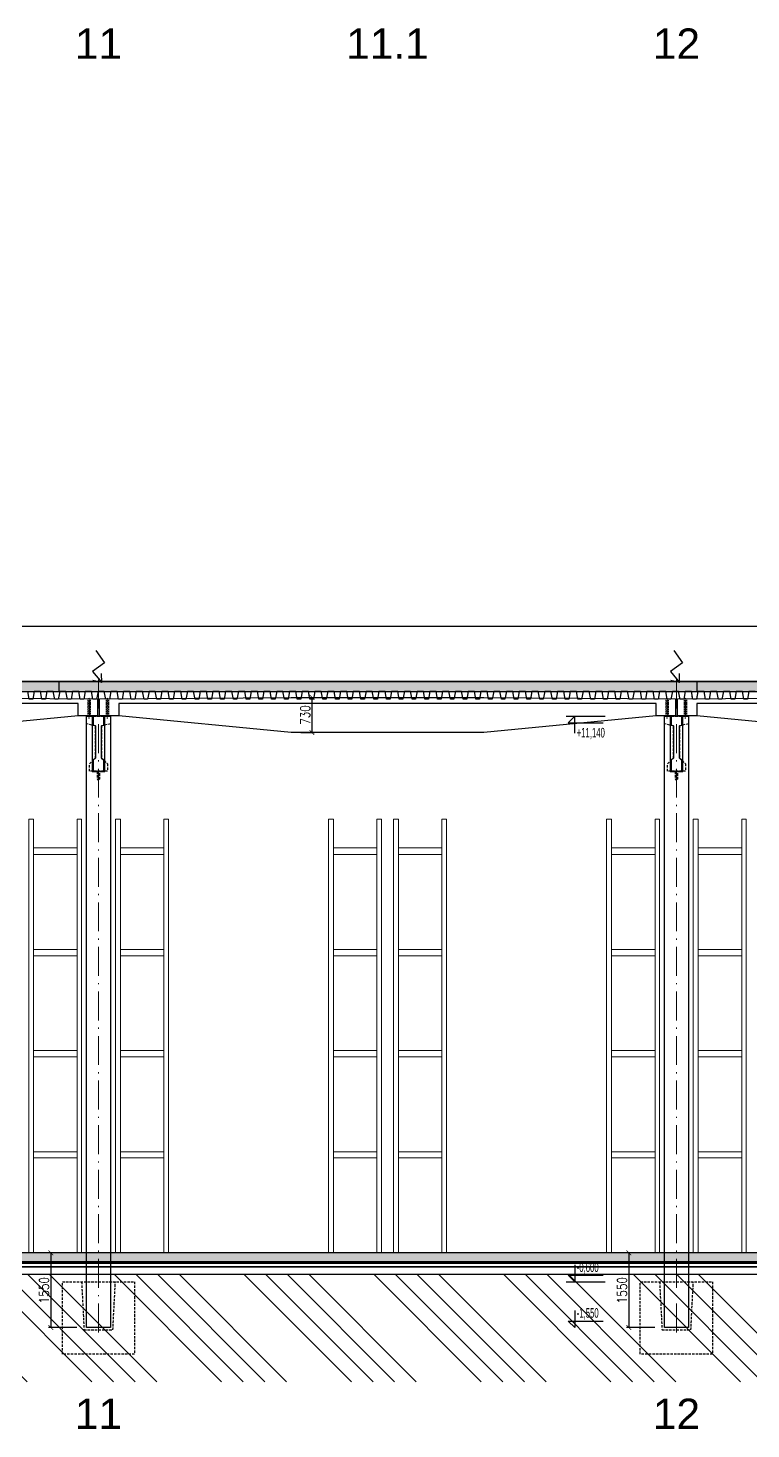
# Model space of a CAD drawing. Header units: millimetres. Extents: x 325046 to 1268204, y 1875583 to 2761998.
# Drawn here: x 824615 to 839626, y 2379868 to 2408947 of the extents above; entities that cross this region are included whole.
import ezdxf
from ezdxf.enums import TextEntityAlignment as Align

# ---------------------------------------------------------------- set-up
doc = ezdxf.new("R2010")
doc.units = ezdxf.units.MM
doc.header["$LTSCALE"] = 100
doc.header["$PDMODE"] = 65
for name, pattern in [('ACAD_ISO10W100', [18.5, 12, -3, 0.5, -3]), ('DASHDOT', [1, 0.5, -0.25, 0, -0.25]), ('DASHED', [0.75, 0.5, -0.25])]:
    doc.linetypes.add(name, pattern=pattern)
for name, color, linetype in [('005', 9, 'Continuous'), ('025', 1, 'Continuous'), ('030', 7, 'Continuous'), ('035', 7, 'Continuous'), ('050', 4, 'Continuous'), ('KOTY', 2, 'Continuous'), ('kóty 100', 5, 'Continuous'), ('Sloupy', 7, 'Continuous'), ('ŠRAF-TERÉN', 34, 'Continuous'), ('ŽB - MONOLIT', 4, 'Continuous')]:
    doc.layers.add(name, color=color, linetype=linetype)
for name, color, linetype, lineweight, true_color in [('IZOLACE - H', 7, 'Continuous', 9, 0x525252), ('PŘÍČKY - SDK', 7, 'Continuous', 30, 0x6a1174), ('TECH - regaly', 7, 'Continuous', 9, 0xa98b7e), ('TRAPÉZ -  KRYTINA', 7, 'Continuous', 25, 0x005875)]:
    doc.layers.add(name, color=color, linetype=linetype, lineweight=lineweight, true_color=true_color)
for name, color, linetype, true_color in [('Izolace tepelná', 7, 'Continuous', 0xfdf0ce), ('Popis OS', 7, 'Continuous', 0xbd0a5d), ('Příprava na dock', 7, 'Continuous', 0x616161), ('ŽB - Šraf-monol', 7, 'Continuous', 0x6bc2a4)]:
    doc.layers.add(name, color=color, linetype=linetype, true_color=true_color)
doc.layers.add('Objekty - osy', color=5, linetype='ACAD_ISO10W100', lineweight=20)
doc.styles.add('ARIL-TENKÝ', font='arial.ttf')
doc.styles.add('ROMANS', font='romans.shx', dxfattribs={"width": 0.8})
doc.dimstyles.new('EXT_10', dxfattribs={"dimscale": 100, "dimtxt": 2, "dimasz": 1, "dimexe": 0.5, "dimexo": 2, "dimgap": 0.4, "dimtad": 1, "dimdec": 0, "dimzin": 0, "dimdsep": 46, "dimtxsty": 'ROMANS', "dimblk": 'ARCHTICK', "dimcen": 2, "dimclrd": 256, "dimclre": 256, "dimclrt": 7, "dimadec": 0, "dimazin": 0, "dimtfac": 0.5, "dimtdec": 0, "dimtix": 1, "dimtmove": 2, "dimatfit": 3, "dimldrblk": 'ARCHTICK', "dimfxl": 1, "dimtvp": 93.75, "dimtolj": 1, "dimtzin": 0, "dimarcsym": 0})

# ---------------------------------------------------------------- blocks, each defined once
blk = doc.blocks.new('L1_PO')
at = {"layer": '005', "linetype": 'DASHDOT', "ltscale": 0.5}
for points in [[(2900232, -5311663), (2900232, -5311223)], [(2911852, -5311663), (2911852, -5311223)]]:
    blk.add_lwpolyline(points, dxfattribs=at)
at = {"layer": '030'}
blk.add_lwpolyline([(2904042, -5311223), (2908042, -5311223), (2912022, -5311253), (2912022, -5311603), (2911622, -5311603), (2908042, -5311953), (2904042, -5311953), (2900462, -5311603), (2900062, -5311603), (2900062, -5311253)], close=True, dxfattribs=at)
blk.add_lwpolyline([(2911622, -5311603), (2911622, -5311353), (2900462, -5311353), (2900462, -5311603)], dxfattribs=at)
blk.add_lwpolyline([(2911622, -5311603), (2911622, -5311353), (2900462, -5311353), (2900462, -5311603)], dxfattribs=at)
at = {"layer": '035', "linetype": 'DASHED', "ltscale": 0.5}
for points in [[(2900207, -5311603), (2900207, -5311252)], [(2900257, -5311603), (2900257, -5311252)], [(2911827, -5311603), (2911827, -5311252)], [(2911877, -5311603), (2911877, -5311252)]]:
    blk.add_lwpolyline(points, dxfattribs=at)
blk = doc.blocks.new('HLAVIVE 5 PO')
at = {"layer": 'Příprava na dock', "linetype": 'DASHED'}
blk.add_lwpolyline([(2345597, -5228059), (2345597, -5226559), (2347097, -5226559), (2347097, -5228059)], close=True, dxfattribs=at)
blk.add_lwpolyline([(2345997, -5226559), (2346047, -5227559), (2346647, -5227559), (2346697, -5226559)], dxfattribs=at)
blk = doc.blocks.new('HROMOSVOD')
at = {"layer": 'Sloupy'}
for p, q in [((-215544, -3763603), (-215365, -3763858)), ((-215365, -3763858), (-215611, -3764037)), ((-215611, -3764037), (-215422, -3764264)), ((-215422, -3764264), (-215605, -3764227)), ((-215422, -3764264), (-215425, -3764077))]:
    blk.add_line(p, q, dxfattribs=at)
blk = doc.blocks.new('_ARCHTICK')
at = {"color": 0, "linetype": 'ByBlock', "const_width": 0.15}
blk.add_lwpolyline([(-0.5, -0.5), (0.5, 0.5)], dxfattribs=at)
blk = doc.blocks.new('*D709')
at = {"layer": 'Defpoints', "color": 0, "transparency": 16777216}
for p in [(825829, 2383523), (825089, 2381973), (825829, 2381973)]:
    blk.add_point(p, dxfattribs=at)
at = {"layer": 'KOTY', "lineweight": -2, "transparency": 16777216}
for p, q in [((825629, 2383523), (825039, 2383523)), ((825089, 2383523), (825089, 2381973)), ((825629, 2381973), (825039, 2381973))]:
    blk.add_line(p, q, dxfattribs=at)
at = {"layer": 'KOTY', "lineweight": -2, "transparency": 16777216, "xscale": 100, "yscale": 100, "zscale": 100}
for p, rotation in [((825089, 2383523), 90), ((825089, 2381973), 270)]:
    blk.add_blockref('_ARCHTICK', p, dxfattribs=dict(at, rotation=rotation))
at = {"layer": 'KOTY', "color": 7, "transparency": 16777216, "insert": (824949, 2382748), "char_height": 200, "attachment_point": 5, "rotation": 90, "style": 'ROMANS'}
blk.add_mtext('\\A1;1550', dxfattribs=at)
blk = doc.blocks.new('*D710')
at = {"layer": 'Defpoints', "color": 0, "transparency": 16777216}
for p in [(830079, 2395053), (830079, 2394323), (830510, 2394323)]:
    blk.add_point(p, dxfattribs=at)
at = {"layer": 'KOTY', "lineweight": -2, "transparency": 16777216}
for p, q in [((830279, 2395053), (830560, 2395053)), ((830510, 2395053), (830510, 2394323)), ((830279, 2394323), (830560, 2394323))]:
    blk.add_line(p, q, dxfattribs=at)
at = {"layer": 'KOTY', "lineweight": -2, "transparency": 16777216, "xscale": 100, "yscale": 100, "zscale": 100}
for p, rotation in [((830510, 2395053), 90), ((830510, 2394323), 270)]:
    blk.add_blockref('_ARCHTICK', p, dxfattribs=dict(at, rotation=rotation))
at = {"layer": 'KOTY', "color": 7, "transparency": 16777216, "insert": (830370, 2394688), "char_height": 200, "attachment_point": 5, "rotation": 90, "style": 'ROMANS'}
blk.add_mtext('\\A1;730', dxfattribs=at)
blk = doc.blocks.new('*D716')
at = {"layer": 'Defpoints', "color": 0, "transparency": 16777216}
for p in [(837829, 2383523), (837089, 2381973), (837829, 2381973)]:
    blk.add_point(p, dxfattribs=at)
at = {"layer": 'KOTY', "lineweight": -2, "transparency": 16777216}
for p, q in [((837629, 2383523), (837039, 2383523)), ((837089, 2383523), (837089, 2381973)), ((837629, 2381973), (837039, 2381973))]:
    blk.add_line(p, q, dxfattribs=at)
at = {"layer": 'KOTY', "lineweight": -2, "transparency": 16777216, "xscale": 100, "yscale": 100, "zscale": 100}
for p, rotation in [((837089, 2383523), 90), ((837089, 2381973), 270)]:
    blk.add_blockref('_ARCHTICK', p, dxfattribs=dict(at, rotation=rotation))
at = {"layer": 'KOTY', "color": 7, "transparency": 16777216, "insert": (836949, 2382748), "char_height": 200, "attachment_point": 5, "rotation": 90, "style": 'ROMANS'}
blk.add_mtext('\\A1;1550', dxfattribs=at)

msp = doc.modelspace()

# ---------------------------------------------------------------- hatches: boundary and pattern name
at = {"layer": 'Izolace tepelná'}
h = msp.add_hatch(color=256, dxfattribs=at)
h.dxf.hatch_style = 1
h.paths.add_polyline_path([(812985.7, 2395373.1), (811907.2, 2395373.1), (811907.2, 2395173.1), (812985.7, 2395173.1)])
h.paths.add_polyline_path([(818985.7, 2395373.1), (812985.7, 2395373.1), (812985.7, 2395173.1), (818985.7, 2395173.1)])
h.paths.add_polyline_path([(824985.7, 2395373.1), (818985.7, 2395373.1), (818985.7, 2395173.1), (819043.5, 2395173.1), (824985.7, 2395173.1)])
h.paths.add_polyline_path([(825260.7, 2395373.1), (824985.7, 2395373.1), (824985.7, 2395173.1), (825260.7, 2395173.1)])
h = msp.add_hatch(color=256, dxfattribs=at)
h.dxf.hatch_style = 1
h.paths.add_polyline_path([(826235.7, 2395373.1), (825157.2, 2395373.1), (825157.2, 2395173.1), (826235.7, 2395173.1)])
h.paths.add_polyline_path([(832235.7, 2395373.1), (826235.7, 2395373.1), (826235.7, 2395173.1), (832235.7, 2395173.1)])
h.paths.add_polyline_path([(838235.7, 2395373.1), (832235.7, 2395373.1), (832235.7, 2395173.1), (832293.5, 2395173.1), (838235.7, 2395173.1)])
h.paths.add_polyline_path([(838510.7, 2395373.1), (838235.7, 2395373.1), (838235.7, 2395173.1), (838510.7, 2395173.1)])
h = msp.add_hatch(color=256, dxfattribs=at)
h.dxf.hatch_style = 1
h.paths.add_polyline_path([(839485.7, 2395373.1), (838407.2, 2395373.1), (838407.2, 2395173.1), (839485.7, 2395173.1)])
h.paths.add_polyline_path([(845485.7, 2395373.1), (839485.7, 2395373.1), (839485.7, 2395173.1), (845485.7, 2395173.1)])
h.paths.add_polyline_path([(851485.7, 2395373.1), (845485.7, 2395373.1), (845485.7, 2395173.1), (845543.5, 2395173.1), (851485.7, 2395173.1)])
h.paths.add_polyline_path([(851760.7, 2395373.1), (851485.7, 2395373.1), (851485.7, 2395173.1), (851760.7, 2395173.1)])
at = {"layer": 'ŠRAF-TERÉN'}
h = msp.add_hatch(dxfattribs=at)
h.set_pattern_fill('ANSI34', color=256, scale=100, angle=90, style=0)
h.set_pattern_definition([(135, (-468487, -136844.4), (-1347.0384, -1347.0384), []), (135, (-468487, -136395.4), (-1347.0384, -1347.0384), []), (135, (-468487, -135946.3), (-1347.0384, -1347.0384), []), (135, (-468487, -135497.3), (-1347.0384, -1347.0384), [])])
h.paths.add_polyline_path([(706303.7, 2383073.1), (711878.7, 2383073.1), (711878.7, 2381723.1), (711328.7, 2381723.1), (711328.7, 2380848.7), (706803.7, 2380848.7), (706803.7, 2381723.1), (706303.7, 2381723.1)])
h.paths.add_polyline_path([(700798.2, 2382764.2), (704598.7, 2382923.1), (705312.2, 2382923.1), (705466.2, 2382724.7), (705803.7, 2382724.7), (705803.7, 2381723.1), (705303.7, 2381723.1), (705303.7, 2380848.7), (700798.2, 2380848.7)])
h.paths.add_polyline_path([(717828.7, 2383073.1), (717828.7, 2381723.1), (717328.7, 2381723.1), (717328.7, 2380848.7), (712828.7, 2380848.7), (712828.7, 2381723.1), (712278.7, 2381723.1), (712278.7, 2381763.1), (712278.7, 2381763.1), (712278.7, 2381883.1), (712278.7, 2383073.1)])
h.paths.add_polyline_path([(718078.7, 2383073.1), (718078.7, 2381723.1), (717828.7, 2381723.1), (717828.7, 2381763.1), (717838.7, 2381763.1), (717838.7, 2381883.1), (717837.8, 2383073.1)])
h.paths.add_polyline_path([(718078.7, 2383073.1), (718328.7, 2383073.1), (718328.7, 2381883.1), (718318.7, 2381883.1), (718318.7, 2381763.1), (718319.1, 2381723.1), (718078.7, 2381723.1)])
h.paths.add_polyline_path([(1017133.1, 2383073.1), (1017036.8, 2380848.7), (718828.7, 2380848.7), (718828.7, 2381723.1), (718328.7, 2381723.1), (718328.7, 2381763.1), (718328.7, 2381763.1), (718328.7, 2381883.1), (718328.7, 2383073.1)])
h.paths.add_polyline_path([(718428.7, 2381723.1), (718828.7, 2381723.1), (718828.7, 2380848.7), (718384.9, 2380848.7)], flags=17)
h.paths.add_polyline_path([(718078.7, 2381723.1), (718328.7, 2381723.1), (718328.7, 2380848.7), (718078.7, 2380848.7)])
h.paths.add_polyline_path([(717828.7, 2381723.1), (718078.7, 2381723.1), (718078.7, 2380848.7), (717828.7, 2380848.7)])
h.paths.add_polyline_path([(717328.7, 2381723.1), (717728.7, 2381723.1), (717772.4, 2380848.7), (717328.7, 2380848.7)], flags=17)
h.paths.add_polyline_path([(712378.7, 2381723.1), (712828.7, 2381723.1), (712828.7, 2380848.7), (712334.9, 2380848.7)], flags=17)
h.paths.add_polyline_path([(712078.7, 2381723.1), (712278.7, 2381723.1), (712278.7, 2380848.7), (712078.7, 2380848.7)])
h.paths.add_polyline_path([(711878.7, 2381723.1), (712078.7, 2381723.1), (712078.7, 2380848.7), (711878.7, 2380848.7)])
h.paths.add_polyline_path([(711328.7, 2381723.1), (711778.7, 2381723.1), (711822.4, 2380848.7), (711328.7, 2380848.7)], flags=17)
h.paths.add_polyline_path([(706403.7, 2381723.1), (706803.7, 2381723.1), (706803.7, 2380848.7), (706359.9, 2380848.7)], flags=17)
h.paths.add_polyline_path([(706078.7, 2381723.1), (706303.7, 2381723.1), (706303.7, 2380848.7), (706078.7, 2380848.7)])
h.paths.add_polyline_path([(705803.7, 2381723.1), (706078.7, 2381723.1), (706078.7, 2380848.7), (705803.7, 2380848.7)])
h.paths.add_polyline_path([(705303.7, 2381723.1), (705703.7, 2381723.1), (705747.4, 2380848.7), (705303.7, 2380848.7)], flags=17)
at = {"layer": 'ŽB - Šraf-monol'}
msp.add_hatch(color=256, dxfattribs=at).paths.add_polyline_path([(1018353.7, 2383523.1), (1018353.7, 2383343.1), (705803.7, 2383343.1), (705803.7, 2383523.1)])

# ---------------------------------------------------------------- linework, layer by layer
at = {"layer": '005', "linetype": 'DASHDOT', "ltscale": 0.5}
for points in [[(826078.7, 2393323.1), (826078.7, 2393573.1)], [(838078.7, 2393323.1), (838078.7, 2393573.1)]]:
    msp.add_lwpolyline(points, dxfattribs=at)
at = {"layer": '025', "linetype": 'DASHED'}
for points, const_width in [([(825888.7, 2394663.1), (825888.7, 2395003.1)], 20), ([(826268.7, 2394663.1), (826268.7, 2395003.1)], 20), ([(837888.7, 2394663.1), (837888.7, 2395003.1)], 20), ([(838268.7, 2394663.1), (838268.7, 2395003.1)], 20), ([(826078.7, 2393373.1), (826078.7, 2393523.1)], 25), ([(838078.7, 2393373.1), (838078.7, 2393523.1)], 25)]:
    msp.add_lwpolyline(points, dxfattribs=dict(at, const_width=const_width))
at = {"layer": '035', "linetype": 'DASHED'}
for points in [[(825828.7, 2394663.7), (826328.7, 2394663.7), (826328.7, 2394503.8), (826143.7, 2394464.8), (826143.7, 2393793.1), (826263.7, 2393673.1), (826263.7, 2393523.1), (825893.7, 2393523.1), (825893.7, 2393673.1), (826013.7, 2393793.1), (826013.7, 2394464.8), (825828.7, 2394503.8), (825828.7, 2394663.7)], [(837828.7, 2394663.7), (838328.7, 2394663.7), (838328.7, 2394503.8), (838143.7, 2394464.8), (838143.7, 2393793.1), (838263.7, 2393673.1), (838263.7, 2393523.1), (837893.7, 2393523.1), (837893.7, 2393673.1), (838013.7, 2393793.1), (838013.7, 2394464.8), (837828.7, 2394503.8), (837828.7, 2394663.7)]]:
    msp.add_lwpolyline(points, dxfattribs=at)
at = {"layer": '035', "ltscale": 0.5}
for points in [[(825828.7, 2394663.1), (825948.7, 2394663.1), (825948.7, 2393513.1), (826208.7, 2393513.1), (826208.7, 2394663.1), (826328.7, 2394663.1), (826328.7, 2381973.1), (825828.7, 2381973.1)], [(837828.7, 2394663.1), (837948.7, 2394663.1), (837948.7, 2393513.1), (838208.7, 2393513.1), (838208.7, 2394663.1), (838328.7, 2394663.1), (838328.7, 2381973.1), (837828.7, 2381973.1)]]:
    msp.add_lwpolyline(points, close=True, dxfattribs=at)
at = {"layer": '035', "linetype": 'DASHED'}
for points in [[(826048.7, 2393513.1), (826048.7, 2393353.1), (826108.7, 2393353.1), (826108.7, 2393513.1)], [(838048.7, 2393513.1), (838048.7, 2393353.1), (838108.7, 2393353.1), (838108.7, 2393513.1)]]:
    msp.add_lwpolyline(points, close=True, dxfattribs=at)
at = {"layer": '050'}
for points in [[(825968.7, 2394663.7), (825968.7, 2394474.3), (826013.7, 2394464.8), (826013.7, 2393793.1), (825968.7, 2393748.1), (825968.7, 2393523.1), (826188.7, 2393523.1), (826188.7, 2393748.1), (826143.7, 2393793.1), (826143.7, 2394464.8), (826188.7, 2394474.3), (826188.7, 2394663.7)], [(837968.7, 2394663.7), (837968.7, 2394474.3), (838013.7, 2394464.8), (838013.7, 2393793.1), (837968.7, 2393748.1), (837968.7, 2393523.1), (838188.7, 2393523.1), (838188.7, 2393748.1), (838143.7, 2393793.1), (838143.7, 2394464.8), (838188.7, 2394474.3), (838188.7, 2394663.7)]]:
    msp.add_lwpolyline(points, close=True, dxfattribs=at)
at = {"layer": 'IZOLACE - H', "linetype": 'ByBlock', "ltscale": 1000}
for p, q in [((811907.2, 2395393.1), (825260.7, 2395393.1)), ((825157.2, 2395393.1), (838510.7, 2395393.1)), ((838407.2, 2395393.1), (851760.7, 2395393.1))]:
    msp.add_line(p, q, dxfattribs=at)
at = {"layer": 'IZOLACE - H', "linetype": 'DASHED', "ltscale": 10, "const_width": 20}
for points in [[(811907.2, 2395383.1), (825260.7, 2395383.1)], [(825157.2, 2395383.1), (838510.7, 2395383.1)], [(838407.2, 2395383.1), (851760.7, 2395383.1)]]:
    msp.add_lwpolyline(points, dxfattribs=at)
at = {"layer": 'IZOLACE - H', "linetype": 'DASHED', "ltscale": 5, "const_width": 20, "flags": 128}
msp.add_lwpolyline([(705803.7, 2383323.1), (1018353.7, 2383323.1)], dxfattribs=at)
at = {"layer": 'IZOLACE - H', "linetype": 'ByBlock', "ltscale": 1000, "flags": 128}
for points in [[(705803.7, 2383333.1), (1018189, 2383333.1)], [(705803.7, 2383313.1), (1018353.7, 2383313.1)]]:
    msp.add_lwpolyline(points, dxfattribs=at)
at = {"layer": 'Izolace tepelná'}
for points in [[(825260.7, 2395173.1), (825260.7, 2395373.1), (811907.2, 2395373.1)], [(838510.7, 2395173.1), (838510.7, 2395373.1), (825157.2, 2395373.1)], [(851760.7, 2395173.1), (851760.7, 2395373.1), (838407.2, 2395373.1)], [(811907.2, 2395173.1), (825260.7, 2395173.1)], [(825157.2, 2395173.1), (838510.7, 2395173.1)], [(838407.2, 2395173.1), (851760.7, 2395173.1)], [(1018353.7, 2383233.1), (705803.7, 2383233.1), (705803.7, 2383313.1)], [(705803.7, 2383313.1), (1018353.7, 2383313.1)]]:
    msp.add_lwpolyline(points, dxfattribs=at)
at = {"layer": 'KOTY'}
for p, q in [((835791.8, 2394663.1), (836601.3, 2394663.1)), ((835791.8, 2382923.1), (836601.3, 2382923.1))]:
    msp.add_line(p, q, dxfattribs=at)
at = {"layer": 'KOTY', "flags": 128}
for points in [[(835966.5, 2394312.2), (835966.5, 2394663.1), (835831.5, 2394528.1), (836556.5, 2394528.1)], [(835966.5, 2383274), (835966.5, 2382923.1), (835831.5, 2383058.1), (836556.5, 2383058.1)], [(835966.5, 2382324), (835966.5, 2381973.1), (835831.5, 2382108.1), (836556.5, 2382108.1)]]:
    msp.add_lwpolyline(points, dxfattribs=at)
at = {"layer": 'kóty 100'}
msp.add_line((1024720.1, 2396523.1), (705683.7, 2396523.1), dxfattribs=at)
at = {"layer": 'Objekty - osy', "ltscale": 0.5}
for points in [[(826078.7, 2395423.5), (826078.7, 2381773.1)], [(838078.7, 2395423.5), (838078.7, 2381773.1)]]:
    msp.add_lwpolyline(points, dxfattribs=at)
at = {"layer": 'PŘÍČKY - SDK'}
msp.add_line((705803.7, 2383230.5), (1018353.7, 2383230.5), dxfattribs=at)
at = {"layer": 'TECH - regaly', "linetype": 'ByBlock', "ltscale": 100}
for points in [[(824628.7, 2392526.3), (824732.3, 2392526.3), (824732.3, 2383523.1), (824628.7, 2383523.1)], [(825633.6, 2392522.6), (825728.7, 2392522.6), (825728.7, 2383523.1), (825633.6, 2383523.1)], [(826428.7, 2392526.3), (826532.3, 2392526.3), (826532.3, 2383523.1), (826428.7, 2383523.1)], [(827433.6, 2392522.6), (827528.7, 2392522.6), (827528.7, 2383523.1), (827433.6, 2383523.1)], [(830853.7, 2392526.3), (830957.3, 2392526.3), (830957.3, 2383523.1), (830853.7, 2383523.1)], [(831858.6, 2392522.6), (831953.7, 2392522.6), (831953.7, 2383523.1), (831858.6, 2383523.1)], [(832203.7, 2392526.3), (832307.3, 2392526.3), (832307.3, 2383523.1), (832203.7, 2383523.1)], [(833208.6, 2392522.6), (833303.7, 2392522.6), (833303.7, 2383523.1), (833208.6, 2383523.1)], [(836628.7, 2392526.3), (836732.3, 2392526.3), (836732.3, 2383523.1), (836628.7, 2383523.1)], [(837633.6, 2392522.6), (837728.7, 2392522.6), (837728.7, 2383523.1), (837633.6, 2383523.1)], [(838428.7, 2392526.3), (838532.3, 2392526.3), (838532.3, 2383523.1), (838428.7, 2383523.1)], [(839433.6, 2392522.6), (839528.7, 2392522.6), (839528.7, 2383523.1), (839433.6, 2383523.1)], [(824732.3, 2391930.1), (825633.6, 2391930.1), (825633.6, 2391791.9), (824732.3, 2391791.9)], [(826532.3, 2391930.1), (827433.6, 2391930.1), (827433.6, 2391791.9), (826532.3, 2391791.9)], [(830957.3, 2391930.1), (831858.6, 2391930.1), (831858.6, 2391791.9), (830957.3, 2391791.9)], [(832307.3, 2391930.1), (833208.6, 2391930.1), (833208.6, 2391791.9), (832307.3, 2391791.9)], [(836732.3, 2391930.1), (837633.6, 2391930.1), (837633.6, 2391791.9), (836732.3, 2391791.9)], [(838532.3, 2391930.1), (839433.6, 2391930.1), (839433.6, 2391791.9), (838532.3, 2391791.9)], [(824732.3, 2389821.9), (825633.6, 2389821.9), (825633.6, 2389692.3), (824732.3, 2389692.3)], [(826532.3, 2389821.9), (827433.6, 2389821.9), (827433.6, 2389692.3), (826532.3, 2389692.3)], [(830957.3, 2389821.9), (831858.6, 2389821.9), (831858.6, 2389692.3), (830957.3, 2389692.3)], [(832307.3, 2389821.9), (833208.6, 2389821.9), (833208.6, 2389692.3), (832307.3, 2389692.3)], [(836732.3, 2389821.9), (837633.6, 2389821.9), (837633.6, 2389692.3), (836732.3, 2389692.3)], [(838532.3, 2389821.9), (839433.6, 2389821.9), (839433.6, 2389692.3), (838532.3, 2389692.3)], [(824732.3, 2387722.3), (825633.6, 2387722.3), (825633.6, 2387592.7), (824732.3, 2387592.7)], [(826532.3, 2387722.3), (827433.6, 2387722.3), (827433.6, 2387592.7), (826532.3, 2387592.7)], [(830957.3, 2387722.3), (831858.6, 2387722.3), (831858.6, 2387592.7), (830957.3, 2387592.7)], [(832307.3, 2387722.3), (833208.6, 2387722.3), (833208.6, 2387592.7), (832307.3, 2387592.7)], [(836732.3, 2387722.3), (837633.6, 2387722.3), (837633.6, 2387592.7), (836732.3, 2387592.7)], [(838532.3, 2387722.3), (839433.6, 2387722.3), (839433.6, 2387592.7), (838532.3, 2387592.7)], [(824732.3, 2385622.7), (825633.6, 2385622.7), (825633.6, 2385493.1), (824732.3, 2385493.1)], [(826532.3, 2385622.7), (827433.6, 2385622.7), (827433.6, 2385493.1), (826532.3, 2385493.1)], [(830957.3, 2385622.7), (831858.6, 2385622.7), (831858.6, 2385493.1), (830957.3, 2385493.1)], [(832307.3, 2385622.7), (833208.6, 2385622.7), (833208.6, 2385493.1), (832307.3, 2385493.1)], [(836732.3, 2385622.7), (837633.6, 2385622.7), (837633.6, 2385493.1), (836732.3, 2385493.1)], [(838532.3, 2385622.7), (839433.6, 2385622.7), (839433.6, 2385493.1), (838532.3, 2385493.1)]]:
    msp.add_lwpolyline(points, close=True, dxfattribs=at)
at = {"layer": 'TRAPÉZ -  KRYTINA', "flags": 128}
for points in [[(825261.2, 2395107.5), (825243.5, 2395013.1), (825193.5, 2395013.1), (825168.5, 2395013.1), (825138.5, 2395173.1), (825008.5, 2395173.1), (824978.5, 2395013.1), (824928.5, 2395013.1), (824903.5, 2395013.1), (824873.5, 2395173.1), (824743.5, 2395173.1), (824713.5, 2395013.1), (824663.5, 2395013.1), (824638.5, 2395013.1), (824608.5, 2395173.1)], [(838511.2, 2395107.5), (838493.5, 2395013.1), (838443.5, 2395013.1), (838418.5, 2395013.1), (838388.5, 2395173.1), (838258.5, 2395173.1), (838228.5, 2395013.1), (838178.5, 2395013.1), (838153.5, 2395013.1), (838123.5, 2395173.1), (837993.5, 2395173.1), (837963.5, 2395013.1), (837913.5, 2395013.1), (837888.5, 2395013.1), (837858.5, 2395173.1), (837728.5, 2395173.1), (837698.5, 2395013.1), (837648.5, 2395013.1), (837623.5, 2395013.1), (837593.5, 2395173.1), (837463.5, 2395173.1), (837433.5, 2395013.1), (837383.5, 2395013.1), (837358.5, 2395013.1), (837328.5, 2395173.1), (837198.5, 2395173.1), (837168.5, 2395013.1), (837118.5, 2395013.1), (837093.5, 2395013.1), (837063.5, 2395173.1), (836933.5, 2395173.1), (836903.5, 2395013.1), (836853.5, 2395013.1), (836828.5, 2395013.1), (836798.5, 2395173.1), (836668.5, 2395173.1), (836638.5, 2395013.1), (836588.5, 2395013.1), (836563.5, 2395013.1), (836533.5, 2395173.1), (836403.5, 2395173.1), (836373.5, 2395013.1), (836323.5, 2395013.1), (836298.5, 2395013.1), (836268.5, 2395173.1), (836138.5, 2395173.1), (836108.5, 2395013.1), (836058.5, 2395013.1), (836033.5, 2395013.1), (836003.5, 2395173.1), (835873.5, 2395173.1), (835843.5, 2395013.1), (835793.5, 2395013.1), (835768.5, 2395013.1), (835738.5, 2395173.1), (835608.5, 2395173.1), (835578.5, 2395013.1), (835528.5, 2395013.1), (835503.5, 2395013.1), (835473.5, 2395173.1), (835343.5, 2395173.1), (835313.5, 2395013.1), (835263.5, 2395013.1), (835238.5, 2395013.1), (835208.5, 2395173.1), (835078.5, 2395173.1), (835048.5, 2395013.1), (834998.5, 2395013.1), (834973.5, 2395013.1), (834943.5, 2395173.1), (834813.5, 2395173.1), (834783.5, 2395013.1), (834733.5, 2395013.1), (834708.5, 2395013.1), (834678.5, 2395173.1), (834548.5, 2395173.1), (834518.5, 2395013.1), (834468.5, 2395013.1), (834443.5, 2395013.1), (834413.5, 2395173.1), (834283.5, 2395173.1), (834253.5, 2395013.1), (834203.5, 2395013.1), (834178.5, 2395013.1), (834148.5, 2395173.1), (834018.5, 2395173.1), (833988.5, 2395013.1), (833938.5, 2395013.1), (833913.5, 2395013.1), (833883.5, 2395173.1), (833753.5, 2395173.1), (833723.5, 2395013.1), (833673.5, 2395013.1), (833648.5, 2395013.1), (833618.5, 2395173.1), (833488.5, 2395173.1), (833458.5, 2395013.1), (833408.5, 2395013.1), (833383.5, 2395013.1), (833353.5, 2395173.1), (833223.5, 2395173.1), (833193.5, 2395013.1), (833143.5, 2395013.1), (833118.5, 2395013.1), (833088.5, 2395173.1), (832958.5, 2395173.1), (832928.5, 2395013.1), (832878.5, 2395013.1), (832853.5, 2395013.1), (832823.5, 2395173.1), (832693.5, 2395173.1), (832663.5, 2395013.1), (832613.5, 2395013.1), (832588.5, 2395013.1), (832558.5, 2395173.1), (832428.5, 2395173.1), (832398.5, 2395013.1), (832348.5, 2395013.1), (832323.5, 2395013.1), (832293.5, 2395173.1), (832163.5, 2395173.1), (832133.5, 2395013.1), (832083.5, 2395013.1), (832058.5, 2395013.1), (832028.5, 2395173.1), (831898.5, 2395173.1), (831868.5, 2395013.1), (831818.5, 2395013.1), (831793.5, 2395013.1), (831763.5, 2395173.1), (831633.5, 2395173.1), (831603.5, 2395013.1), (831553.5, 2395013.1), (831528.5, 2395013.1), (831498.5, 2395173.1), (831368.5, 2395173.1), (831338.5, 2395013.1), (831288.5, 2395013.1), (831263.5, 2395013.1), (831233.5, 2395173.1), (831103.5, 2395173.1), (831073.5, 2395013.1), (831023.5, 2395013.1), (830998.5, 2395013.1), (830968.5, 2395173.1), (830838.5, 2395173.1), (830808.5, 2395013.1), (830758.5, 2395013.1), (830733.5, 2395013.1), (830703.5, 2395173.1), (830573.5, 2395173.1), (830543.5, 2395013.1), (830493.5, 2395013.1), (830468.5, 2395013.1), (830438.5, 2395173.1), (830308.5, 2395173.1), (830278.5, 2395013.1), (830228.5, 2395013.1), (830203.5, 2395013.1), (830173.5, 2395173.1), (830043.5, 2395173.1), (830013.5, 2395013.1), (829963.5, 2395013.1), (829938.5, 2395013.1), (829908.5, 2395173.1), (829778.5, 2395173.1), (829748.5, 2395013.1), (829698.5, 2395013.1), (829673.5, 2395013.1), (829643.5, 2395173.1), (829513.5, 2395173.1), (829483.5, 2395013.1), (829433.5, 2395013.1), (829408.5, 2395013.1), (829378.5, 2395173.1), (829248.5, 2395173.1), (829218.5, 2395013.1), (829168.5, 2395013.1), (829143.5, 2395013.1), (829113.5, 2395173.1), (828983.5, 2395173.1), (828953.5, 2395013.1), (828903.5, 2395013.1), (828878.5, 2395013.1), (828848.5, 2395173.1), (828718.5, 2395173.1), (828688.5, 2395013.1), (828638.5, 2395013.1), (828613.5, 2395013.1), (828583.5, 2395173.1), (828453.5, 2395173.1), (828423.5, 2395013.1), (828373.5, 2395013.1), (828348.5, 2395013.1), (828318.5, 2395173.1), (828188.5, 2395173.1), (828158.5, 2395013.1), (828108.5, 2395013.1), (828083.5, 2395013.1), (828053.5, 2395173.1), (827923.5, 2395173.1), (827893.5, 2395013.1), (827843.5, 2395013.1), (827818.5, 2395013.1), (827788.5, 2395173.1), (827658.5, 2395173.1), (827628.5, 2395013.1), (827578.5, 2395013.1), (827553.5, 2395013.1), (827523.5, 2395173.1), (827393.5, 2395173.1), (827363.5, 2395013.1), (827313.5, 2395013.1), (827288.5, 2395013.1), (827258.5, 2395173.1), (827128.5, 2395173.1), (827098.5, 2395013.1), (827048.5, 2395013.1), (827023.5, 2395013.1), (826993.5, 2395173.1), (826863.5, 2395173.1), (826833.5, 2395013.1), (826783.5, 2395013.1), (826758.5, 2395013.1), (826728.5, 2395173.1), (826598.5, 2395173.1), (826568.5, 2395013.1), (826518.5, 2395013.1), (826493.5, 2395013.1), (826463.5, 2395173.1), (826333.5, 2395173.1), (826303.5, 2395013.1), (826253.5, 2395013.1), (826228.5, 2395013.1), (826198.5, 2395173.1), (826068.5, 2395173.1), (826038.5, 2395013.1), (825988.5, 2395013.1), (825963.5, 2395013.1), (825933.5, 2395173.1), (825803.5, 2395173.1), (825773.5, 2395013.1), (825723.5, 2395013.1), (825698.5, 2395013.1), (825668.5, 2395173.1), (825538.5, 2395173.1), (825508.5, 2395013.1), (825458.5, 2395013.1), (825433.5, 2395013.1), (825403.5, 2395173.1), (825273.5, 2395173.1), (825243.5, 2395013.1), (825193.5, 2395013.1), (825168.5, 2395013.1), (825157.2, 2395073.3)], [(839713.5, 2395173.1), (839583.5, 2395173.1), (839553.5, 2395013.1), (839503.5, 2395013.1), (839478.5, 2395013.1), (839448.5, 2395173.1), (839318.5, 2395173.1), (839288.5, 2395013.1), (839238.5, 2395013.1), (839213.5, 2395013.1), (839183.5, 2395173.1), (839053.5, 2395173.1), (839023.5, 2395013.1), (838973.5, 2395013.1), (838948.5, 2395013.1), (838918.5, 2395173.1), (838788.5, 2395173.1), (838758.5, 2395013.1), (838708.5, 2395013.1), (838683.5, 2395013.1), (838653.5, 2395173.1), (838523.5, 2395173.1), (838493.5, 2395013.1), (838443.5, 2395013.1), (838418.5, 2395013.1), (838407.2, 2395073.3)]]:
    msp.add_lwpolyline(points, dxfattribs=at)
at = {"layer": 'ŠRAF-TERÉN', "flags": 128}
msp.add_lwpolyline([(1018353.7, 2383073.1), (706217.1, 2383073.1), (705944.6, 2382724.7), (705466.2, 2382724.7), (705312.2, 2382923.1), (704598.7, 2382923.1), (700798.2, 2382764.2)], dxfattribs=at)
at = {"layer": 'ŽB - MONOLIT', "ltscale": 30}
msp.add_lwpolyline([(1018353.7, 2383523.1), (705803.7, 2383523.1), (705803.7, 2383343.1), (1018353.7, 2383343.1)], dxfattribs=at)

# ---------------------------------------------------------------- block references
at = {"layer": '035'}
for p in [(-2085963.8, 7706276.2), (-2073963.8, 7706276.2), (-2061963.8, 7706276.2)]:
    msp.add_blockref('L1_PO', p, dxfattribs=at)
at = {"layer": 'KOTY'}
for name, p in [('HROMOSVOD', (1041566.5, 6159628.2)), ('HROMOSVOD', (1053566.5, 6159628.2)), ('HLAVIVE 5 PO', (-1520268.7, 7609481.9)), ('HLAVIVE 5 PO', (-1508268.7, 7609481.9))]:
    msp.add_blockref(name, p, dxfattribs=at)

# ---------------------------------------------------------------- texts
at = {"layer": 'KOTY', "color": 7, "width": 0.6}
for s, p in [('+11,140', (836007.5, 2394221.4)), ('-0,600', (836007.5, 2383126.7)), ('-1,550', (836007.5, 2382176.7))]:
    msp.add_text(s, height=200, dxfattribs=at).set_placement(p)
at = {"layer": 'Popis OS', "linetype": 'ByBlock', "style": 'ARIL-TENKÝ'}
for s, p in [('11', (826078.7, 2408622.8)), ('11.1', (832078.7, 2408622.8)), ('12', (838078.7, 2408622.8)), ('11', (826078.7, 2380183.1)), ('12', (838078.7, 2380183.1))]:
    msp.add_text(s, height=630, dxfattribs=at).set_placement(p, align=Align.MIDDLE_CENTER)

# ---------------------------------------------------------------- dimensions: what is measured, and where the dimension line sits
at = {"layer": 'KOTY'}
for base, p1, p2, angle, picture, middle in [((830509.7, 2394323.1), (830078.7, 2395053.1), (830078.7, 2394323.1), 90, '*D710', (830369.7, 2394688.1)), ((825088.9, 2381973.1), (825828.7, 2383523.1), (825828.7, 2381973.1), 270, '*D709', (824948.9, 2382748.1)), ((837088.9, 2381973.1), (837828.7, 2383523.1), (837828.7, 2381973.1), 270, '*D716', (836948.9, 2382748.1))]:
    dim = msp.add_linear_dim(base=base, p1=p1, p2=p2, angle=angle, dimstyle='EXT_10', dxfattribs=at)
    dim.commit()
    dim.dimension.update_dxf_attribs({"geometry": picture, "text_midpoint": middle})

doc.saveas('drawing.dxf')
